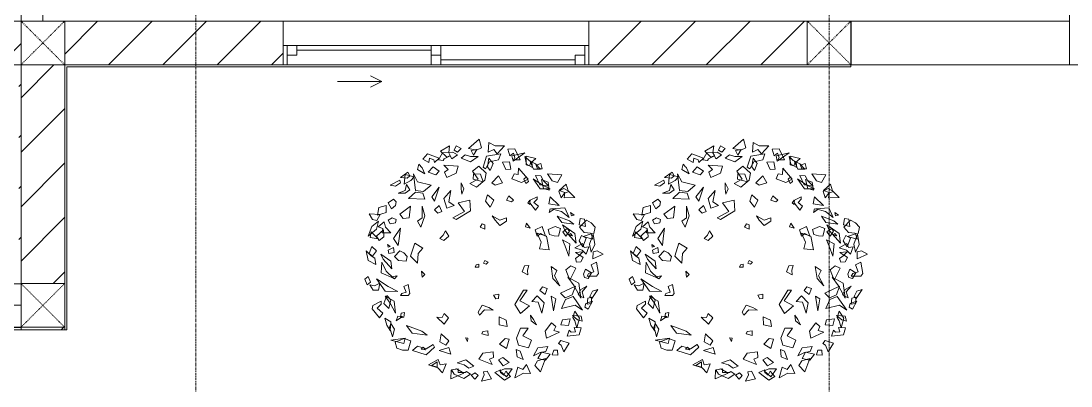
# Model space of a CAD drawing. Header units: millimetres. Extents: x 5357 to 201988, y -16345 to 109895.
# Drawn here: x 111253 to 116060, y 23068 to 24737 of the extents above; entities that cross this region are included whole.
import ezdxf

# ---------------------------------------------------------------- set-up
doc = ezdxf.new("R2010")
doc.units = ezdxf.units.MM
doc.linetypes.add('Dash', pattern=[6, 3, -3])
doc.linetypes.add('Grid Line', pattern=[22.225, 12.7, -3.175, 3.175, -3.175])
for name, color, linetype, lineweight in [('0-1', 7, 'Continuous', 5), ('A-DETL-GENF', 92, 'Continuous', 9), ('A-DETL-GENF-5', 254, 'Continuous', 9), ('A-DETL-THIN', 151, 'Continuous', 9), ('A-FLOR', 192, 'Continuous', 9), ('A-FLOR-1', 10, 'Continuous', 9), ('A-GLAZ', 151, 'Continuous', 9), ('A-WALL', 113, 'Continuous', 9), ('A-WALL-1', 9, 'Continuous', 18), ('A-WALL-2', 53, 'Continuous', 9), ('A-WALL-4', 113, 'Continuous', 18), ('A-WALL-PATT-1', 10, 'Continuous', 9), ('A-WALL-PATT-2', 53, 'Continuous', 9), ('A-WALL-PATT-3', 111, 'Continuous', 9), ('G-IMPT', 8, 'Continuous', 9), ('L-PLNT', 71, 'Continuous', 9), ('L-SITE-WALL-1', 10, 'Continuous', 9), ('S-COLS', 52, 'Continuous', 9), ('S-COLS-2', 9, 'Continuous', 18), ('S-COLS-5', 52, 'Continuous', 18), ('S-COLS-6', 52, 'Dash', 9), ('S-COLS-HDLN', 52, 'Dash', 9), ('S-GRID-1', 1, 'Grid Line', 9)]:
    doc.layers.add(name, color=color, linetype=linetype, lineweight=lineweight)
pattern_1 = [(45, (0, 0), (-124.4508, 124.4508), [])]

# ---------------------------------------------------------------- blocks, each defined once
blk = doc.blocks.new('NCV_TKTC_KET CAU_rvt-1-TKCS_MB SÂN ĐƯỜNG NỘI BỘ')
at = {"layer": 'A-FLOR-1'}
for p, q in [((115052.6, 24736.9), (115052.6, 24537.4)), ((115052.6, 24537.4), (115052.6, 24736.9)), ((115052.6, 24736.9), (115052.6, 24537.4))]:
    blk.add_line(p, q, dxfattribs=at)
at = {"layer": 'L-SITE-WALL-1'}
blk.add_line((116052.6, 24536.9), (115052.9, 24536.9), dxfattribs=at)
at = {"layer": 'S-COLS-2'}
for p, q in [((116052.6, 25836.9), (116052.6, 24537.4)), ((116052.6, 24536.9), (116100.9, 24536.9))]:
    blk.add_line(p, q, dxfattribs=at)
blk = doc.blocks.new('NCV_TKTC_TANG 1_rvt-1-TKCS_MB SÂN ĐƯỜNG NỘI BỘ')
at = {"layer": 'A-WALL-PATT-1'}
h = blk.add_hatch(dxfattribs=at)
h.set_pattern_fill('FP_1', color=256, style=0, pattern_type=2)
h.set_pattern_definition(pattern_1)
h.paths.add_polyline_path([(111270.2, 24736.9), (111352.6, 24736.9), (111352.6, 27736.9), (111252.6, 27736.9), (111252.6, 24736.9)])
at = {"layer": 'A-WALL-PATT-2'}
h = blk.add_hatch(dxfattribs=at)
h.set_pattern_fill('FP_2', color=256, style=0, pattern_type=2)
h.set_pattern_definition([(45, (0, 0), (-116.67262, 116.67262), [])])
h.paths.add_polyline_path([(111252.6, 23536.9), (111252.6, 24536.9), (111242.6, 24536.9), (111242.6, 23536.9)])
at = {"layer": 'A-WALL-1'}
for p, q in [((111252.6, 27736.9), (111252.6, 24736.9)), ((111352.6, 24736.9), (111352.6, 27736.9)), ((111252.6, 24736.9), (111352.6, 24736.9))]:
    blk.add_line(p, q, dxfattribs=at)
at = {"layer": 'A-WALL-2'}
for p, q in [((115052.9, 24736.9), (116052.6, 24736.9)), ((115052.9, 24736.9), (115052.9, 24537.4)), ((116052.6, 24536.9), (115052.9, 24536.9))]:
    blk.add_line(p, q, dxfattribs=at)
blk = doc.blocks.new('1_FAMILY RVT - W01-WxH 1400x1400xmm-V1-TKCS_MB SÂN ĐƯỜNG NỘI BỘ')
at = {"layer": 'A-GLAZ'}
for p, q in [((248.4, 172.4), (299.2, 197.8)), ((248.4, 172.4), (299.2, 147)), ((248.4, 172.4), (451.6, 172.4)), ((700, 96.2), (-700, 96.2)), ((-700, 96.2), (-636.5, 96.2)), ((-636.5, 96.2), (-22.2, 96.2)), ((-22.2, 96.2), (22.2, 96.2)), ((22.2, 96.2), (680.9, 96.2)), ((680.9, 96.2), (700, 96.2)), ((-700, 95.8), (-700, -103.8)), ((-681, 95.8), (-681, 7.3)), ((-636.5, 51.7), (-681, 51.7)), ((-636.5, 95.8), (-636.5, 51.7)), ((-636.5, 74), (-22.2, 74)), ((-22.2, 7.3), (-22.2, 95.8)), ((22.2, 51.7), (-22.2, 51.7)), ((22.2, 95.8), (22.2, 7.3)), ((636.5, 51.7), (636.5, 7.3)), ((680.9, 51.7), (636.5, 51.7)), ((680.9, 95.8), (680.9, 7.3)), ((700, -103.8), (700, 95.8)), ((-700, 7.3), (-681, 7.3)), ((-681, 7.3), (-22.2, 7.3)), ((-22.2, 7.3), (22.2, 7.3)), ((22.2, 29.5), (636.5, 29.5)), ((22.2, 7.3), (636.5, 7.3)), ((636.5, 7.3), (700, 7.3)), ((-700, -103.8), (700, -103.8))]:
    blk.add_line(p, q, dxfattribs=at)
blk = doc.blocks.new('CAY BACH TRINH - CAY BACH TRINH_dwg-V952-TKCS_MB SÂN ĐƯỜNG NỘI BỘ')
at = {"layer": 'G-IMPT'}
blk.add_line((871, 1391), (838, 1356), dxfattribs=at)
at = {"layer": 'G-IMPT', "flags": 128}
for points in [[(-357, 1653), (-250, 1541), (-201, 1603), (-123, 1566), (-133, 1703), (-220, 1653)], [(7, 1749), (-25, 1628), (43, 1591), (160, 1616)], [(335, 1653), (267, 1616), (316, 1566), (365, 1591)], [(423, 1516), (443, 1553), (433, 1653), (560, 1578), (472, 1491)], [(-715, 1368), (-728, 1408), (-805, 1472), (-663, 1508), (-663, 1385)], [(-648, 1504), (-672, 1392), (-758, 1347), (-746, 1419), (-706, 1444)], [(-477, 1437), (-459, 1512), (-646, 1555)], [(-578, 1452), (-505, 1613), (-404, 1608), (-431, 1511), (-482, 1548), (-505, 1489), (-486, 1456)], [(-83, 1327), (-48, 1351), (-99, 1506), (-301, 1542), (-270, 1454), (-140, 1428)], [(23, 1503), (131, 1428), (267, 1478), (209, 1528), (131, 1503)], [(121, 1587), (40, 1602), (86, 1521)], [(579, 1478), (745, 1541), (813, 1466), (725, 1416), (716, 1478), (657, 1453), (647, 1416)], [(-874, 1403), (-896, 1328), (-826, 1327), (-809, 1379)], [(-870, 1320), (-769, 1323), (-719, 1438), (-798, 1395)], [(-428, 1425), (-446, 1319), (-376, 1318), (-327, 1420)], [(-133, 1478), (-191, 1403), (-152, 1303), (-113, 1353)], [(14, 1366), (-94, 1266), (-74, 1166), (43, 1066), (140, 1116), (23, 1178), (101, 1291)], [(511, 1378), (306, 1366), (335, 1266), (472, 1203), (501, 1278), (452, 1316)], [(667, 1353), (579, 1291), (628, 1241), (735, 1278)], [(-1174, 1238), (-1112, 1130), (-1037, 1152), (-972, 1252)], [(-989, 1076), (-860, 1099), (-799, 1231), (-876, 1225), (-913, 1152)], [(-697, 1145), (-671, 1210), (-634, 1180), (-660, 1114)], [(-556, 1333), (-692, 1179), (-600, 1129), (-460, 1181), (-492, 1255), (-553, 1247)], [(-269, 1228), (-328, 1128), (-220, 1091), (-172, 1128)], [(-50, 1140), (92, 1178), (86, 1252), (-14, 1249)], [(696, 1091), (891, 1141), (949, 1253), (920, 1016), (803, 1003)], [(1064, 1244), (1080, 1108), (985, 1158), (937, 1212)], [(1027, 1278), (998, 1228), (1037, 1191), (1135, 1203)], [(-1364, 914), (-1208, 910), (-1218, 988), (-1136, 1017), (-1240, 1107), (-1267, 1010)], [(-766, 1181), (-866, 1042), (-1009, 1038), (-900, 1094)], [(-996, 1019), (-915, 1047), (-883, 1171), (-978, 1137)], [(267, 1128), (228, 1041), (257, 966), (267, 1041)], [(647, 866), (579, 1066), (686, 928)], [(1047, 1103), (998, 1028), (1066, 978), (1164, 978), (1066, 1016)], [(1144, 1166), (1135, 1128), (1203, 1078), (1281, 1091)], [(-1164, 910), (-1135, 1007), (-1204, 1044), (-1282, 1000), (-1216, 980)], [(-1010, 928), (-1137, 803), (-990, 828)], [(-840, 791), (-799, 735), (-718, 839), (-724, 876), (-821, 927), (-821, 894), (-775, 847)], [(-415, 941), (-483, 878), (-454, 853), (-386, 878)], [(-113, 953), (-201, 878), (-152, 778), (-84, 866)], [(413, 1016), (443, 853), (365, 803), (472, 766), (511, 903)], [(813, 978), (784, 891), (1018, 903), (920, 991)], [(-1279, 631), (-1217, 768), (-1027, 752), (-1169, 714)], [(-993, 702), (-1009, 756), (-1064, 751)], [(-717, 878), (-717, 816), (-688, 841)], [(140, 878), (131, 728), (335, 603), (384, 628), (218, 716), (306, 841)], [(579, 803), (540, 716), (599, 691), (647, 741)], [(823, 791), (784, 653), (842, 491), (891, 578), (823, 628)], [(988, 791), (1008, 628), (1096, 616), (1144, 678)], [(1261, 753), (1203, 803), (1193, 853), (1232, 891), (1310, 841)], [(1339, 702), (1463, 665), (1444, 774), (1337, 802)], [(-1424, 524), (-1440, 618), (-1501, 607), (-1513, 501)], [(-1302, 703), (-1351, 666), (-1312, 653)], [(-1109, 650), (-1174, 560), (-1345, 537), (-1285, 585)], [(-220, 591), (-289, 516), (-386, 578), (-386, 628), (-289, 591), (-181, 653)], [(1310, 591), (1252, 628), (1193, 603), (1203, 553), (1281, 541)], [(1422, 673), (1471, 586), (1531, 604), (1583, 684)], [(-1595, 553), (-1527, 591), (-1429, 491), (-1497, 416), (-1634, 403), (-1653, 491)], [(-1380, 266), (-1361, 403), (-1185, 528), (-1224, 441)], [(-1283, 435), (-1251, 475), (-1188, 428), (-1232, 366)], [(-1065, 367), (-1127, 366), (-1158, 473), (-1082, 500), (-981, 458), (-1000, 389)], [(-942, 366), (-893, 503), (-795, 453), (-825, 366), (-873, 403)], [(-721, 477), (-654, 499), (-671, 550)], [(-74, 528), (-35, 541), (-6, 491), (-74, 466)], [(1135, 478), (1232, 328), (1164, 228), (1154, 328)], [(1270, 413), (1394, 410), (1386, 473), (1452, 496), (1368, 568), (1347, 490)], [(1378, 453), (1369, 353), (1437, 303), (1476, 366)], [(1447, 578), (1476, 466), (1593, 366), (1544, 503)], [(-1597, 135), (-1570, 248), (-1626, 391), (-1648, 247)], [(-1619, 320), (-1482, 361), (-1595, 398)], [(-1478, 213), (-1422, 297), (-1459, 373), (-1523, 336)], [(-1328, 370), (-1279, 378), (-1302, 402)], [(-1274, 77), (-1290, 255), (-1183, 312), (-1221, 219)], [(-855, 181), (-881, 279), (-825, 405), (-958, 362), (-994, 169)], [(491, 441), (443, 366), (511, 303), (569, 328), (521, 378)], [(1553, 425), (1451, 325), (1568, 345)], [(-1619, 40), (-1622, 139), (-1683, 152), (-1767, 105)], [(-1363, 198), (-1471, 259), (-1494, 200), (-1562, 210), (-1523, 107), (-1467, 166)], [(813, 191), (881, 116), (891, -22), (988, 78), (930, 266)], [(1085, 125), (1140, 155), (1218, 75), (1163, 15), (1054, 5), (1038, 75)], [(1310, 166), (1300, 116), (1222, 128), (1232, 203)], [(1319, 245), (1280, 215), (1311, 205)], [(1476, 153), (1534, 78), (1583, 116), (1544, 216)], [(1624, 156), (1594, 16), (1487, -41), (1502, 50), (1551, 81)], [(-1482, 60), (-1448, -1), (-1384, -6), (-1369, 43), (-1433, 90)], [(-1478, 141), (-1429, 91), (-1371, 128)], [(-74, 16), (-123, -9), (-94, -34), (-55, -22)], [(1256, -105), (1272, 5), (1412, 105), (1381, 35)], [(-1595, -47), (-1673, -9), (-1702, -172), (-1673, -209), (-1536, -209), (-1556, -172), (-1634, -147)], [(-1515, -106), (-1486, -178), (-1501, -227), (-1553, -242), (-1599, -161)], [(-1291, -267), (-1232, -115), (-1304, -62), (-1376, -95)], [(-1145, -345), (-1046, -242), (-1021, -71), (-1105, -125), (-1069, -201)], [(-688, -191), (-610, -147), (-641, -60), (-704, -55), (-685, -122)], [(11, -79), (65, -80), (51, -44), (11, -37)], [(832, -134), (784, -184), (823, -222)], [(1398, -9), (1408, -159), (1232, -234), (1339, -134)], [(-1449, -521), (-1419, -309), (-1263, -222), (-1351, -346)], [(1477, -247), (1352, -421), (1173, -426), (1309, -356)], [(1179, -205), (1218, -245), (1264, -215)], [(1563, -293), (1595, -211), (1641, -250), (1609, -331)], [(-1604, -526), (-1578, -497), (-1615, -421), (-1690, -396)], [(-1489, -516), (-1411, -473), (-1448, -396), (-1534, -351), (-1465, -430)], [(-1224, -515), (-1157, -451), (-1369, -353), (-1324, -476)], [(-935, -470), (-860, -411), (-900, -361), (-966, -383)], [(-582, -741), (-504, -613), (-626, -407), (-681, -406), (-575, -561), (-711, -631)], [(1085, -355), (1023, -325), (999, -455), (1023, -485), (1132, -485), (1116, -455), (1054, -435)], [(1427, -309), (1447, -409), (1525, -409), (1573, -334), (1505, -346)], [(-1553, -680), (-1504, -649), (-1521, -598), (-1613, -563)], [(-1546, -521), (-1536, -609), (-1595, -596), (-1604, -509)], [(-1173, -669), (-1368, -622), (-1473, -694), (-1336, -498), (-1227, -542)], [(-1024, -493), (-1058, -702), (-1088, -530)], [(-888, -735), (-838, -578), (-745, -570), (-823, -487), (-921, -590)], [(-229, -532), (-269, -525), (-272, -467), (-200, -477)], [(1202, -735), (1225, -565), (1350, -495), (1280, -595)], [(1330, -484), (1271, -546), (1300, -671), (1369, -596)], [(1384, -736), (1435, -805), (1537, -675), (1529, -628), (1408, -565), (1408, -607), (1465, -665)], [(-1390, -946), (-1429, -809), (-1361, -709), (-1332, -796), (-1361, -846)], [(-129, -656), (-34, -622), (23, -722), (0, -767), (-69, -688), (-193, -693)], [(614, -795), (506, -893), (444, -803), (510, -740), (536, -796)], [(1124, -735), (1132, -805), (1085, -795), (1077, -725)], [(-1468, -852), (-1402, -831), (-1326, -772), (-1450, -777)], [(-1270, -915), (-1163, -901), (-1183, -834), (-1295, -817)], [(-1144, -1010), (-957, -1095), (-936, -993), (-1027, -873), (-1088, -926), (-1063, -982)], [(-811, -903), (-736, -844), (-727, -764), (-770, -826)], [(-393, -926), (-281, -901), (-277, -790), (-378, -835)], [(1193, -846), (1173, -780), (1104, -785)], [(1249, -1075), (1218, -965), (1272, -885), (1295, -955), (1272, -995)], [(1359, -809), (1271, -859), (1281, -984), (1330, -909)], [(-1251, -1066), (-1426, -1044), (-1452, -946), (-1351, -943), (-1371, -1002), (-1308, -1008), (-1282, -979)], [(-698, -1231), (-557, -1193), (-527, -1096), (-584, -953), (-693, -951), (-619, -1061), (-741, -1124)], [(-120, -1056), (-31, -1033), (-45, -997), (-117, -988)], [(550, -1034), (443, -1134), (482, -1196), (569, -1146)], [(1048, -911), (967, -1024), (753, -1052), (829, -993)], [(-1130, -1172), (-1165, -1196), (-1203, -1289), (-1280, -1164), (-1162, -1128)], [(-384, -1242), (-286, -1181), (-363, -1098), (-424, -1108)], [(176, -1143), (205, -1087), (168, -1096)], [(667, -1184), (647, -1221), (764, -1334), (959, -1271), (891, -1209), (764, -1246)], [(1103, -1266), (1025, -1267), (986, -1133), (1081, -1099), (1208, -1151), (1184, -1238)], [(1066, -1096), (1086, -1171), (1271, -1121)], [(-1117, -1335), (-1039, -1334), (-1059, -1267), (-1114, -1266)], [(-883, -1296), (-1010, -1321), (-942, -1409), (-834, -1384)], [(-771, -1348), (-831, -1232), (-975, -1212), (-947, -1284), (-866, -1298)], [(-622, -1399), (-535, -1360), (-523, -1254), (-580, -1280)], [(-180, -1469), (12, -1396), (-45, -1309), (-194, -1290), (-200, -1370), (-142, -1392)], [(411, -1324), (581, -1272), (441, -1226)], [(775, -1261), (835, -1251), (807, -1222)], [(-872, -1573), (-787, -1482), (-829, -1416), (-944, -1384)], [(-505, -1659), (-547, -1509), (-620, -1542), (-671, -1472), (-727, -1598), (-626, -1595)], [(-336, -1491), (-270, -1405), (-332, -1372), (-423, -1439)], [(323, -1445), (199, -1404), (83, -1492), (153, -1523), (221, -1476)], [(731, -1476), (595, -1400), (567, -1474), (481, -1461), (531, -1590), (600, -1516)], [(608, -1509), (686, -1484), (608, -1434)], [(-386, -1646), (-464, -1534), (-357, -1534), (-289, -1559)], [(-215, -1584), (-355, -1693), (-443, -1641), (-373, -1567), (-346, -1624), (-297, -1583), (-299, -1545)], [(-55, -1574), (-63, -1616), (-24, -1708), (-167, -1674), (-109, -1565)], [(69, -1680), (123, -1624), (62, -1590), (23, -1629)], [(228, -1671), (131, -1609), (189, -1571), (209, -1584), (306, -1584), (306, -1534), (404, -1546), (365, -1609)], [(411, -1674), (406, -1550), (330, -1534), (226, -1592)]]:
    blk.add_lwpolyline(points, close=True, dxfattribs=at)
for points in [[(398, 1469), (319, 1525), (383, 1562), (533, 1553)], [(533, 1553), (590, 1452), (520, 1446), (509, 1467), (423, 1512), (400, 1469)], [(832, 1351), (823, 1341), (784, 1253), (891, 1316), (871, 1391)]]:
    blk.add_lwpolyline(points, dxfattribs=at)
blk = doc.blocks.new('CAY BACH TRINH - CAY BACH TRINH-V953-TKCS_MB SÂN ĐƯỜNG NỘI BỘ')
at = {"extrusion": (0, 0, -1), "xscale": 0.3200000000000001, "yscale": 0.3200000000000001, "zscale": -0.3200000000000001, "rotation": 180}
blk.add_blockref('CAY BACH TRINH - CAY BACH TRINH_dwg-V952-TKCS_MB SÂN ĐƯỜNG NỘI BỘ', (0, 0), dxfattribs=at)
blk = doc.blocks.new('CAY BACH TRINH - CAY BACH TRINH_dwg-2249800-TKCS_MB SÂN ĐƯỜNG NỘI BỘ')
at = {"layer": 'G-IMPT', "flags": 128}
for points in [[(-357, 1653), (-250, 1541), (-201, 1603), (-123, 1566), (-133, 1703), (-220, 1653)], [(7, 1749), (-25, 1628), (43, 1591), (160, 1616)], [(335, 1653), (267, 1616), (316, 1566), (365, 1591)], [(423, 1516), (443, 1553), (433, 1653), (560, 1578), (472, 1491)], [(-715, 1368), (-728, 1408), (-805, 1472), (-663, 1508), (-663, 1385)], [(-648, 1504), (-672, 1392), (-758, 1347), (-746, 1419), (-706, 1444)], [(-477, 1437), (-459, 1512), (-646, 1555)], [(-578, 1452), (-505, 1613), (-404, 1608), (-431, 1511), (-482, 1548), (-505, 1489), (-486, 1456)], [(-83, 1327), (-48, 1351), (-99, 1506), (-301, 1542), (-270, 1454), (-140, 1428)], [(23, 1503), (131, 1428), (267, 1478), (209, 1528), (131, 1503)], [(121, 1587), (40, 1602), (86, 1521)], [(533, 1553), (590, 1452), (520, 1446), (509, 1467), (423, 1512), (399, 1468), (319, 1525), (383, 1562)], [(579, 1478), (745, 1541), (813, 1466), (725, 1416), (716, 1478), (657, 1453), (647, 1416)], [(-874, 1403), (-896, 1328), (-826, 1327), (-809, 1379)], [(-870, 1320), (-769, 1323), (-719, 1438), (-798, 1395)], [(-428, 1425), (-446, 1319), (-376, 1318), (-327, 1420)], [(-133, 1478), (-191, 1403), (-152, 1303), (-113, 1353)], [(14, 1366), (-94, 1266), (-74, 1166), (43, 1066), (140, 1116), (23, 1178), (101, 1291)], [(511, 1378), (306, 1366), (335, 1266), (472, 1203), (501, 1278), (452, 1316)], [(667, 1353), (579, 1291), (628, 1241), (735, 1278)], [(871, 1391), (823, 1341), (784, 1253), (891, 1316)], [(-1174, 1238), (-1112, 1130), (-1037, 1152), (-972, 1252)], [(-989, 1076), (-860, 1099), (-799, 1231), (-876, 1225), (-913, 1152)], [(-697, 1145), (-671, 1210), (-634, 1180), (-660, 1114)], [(-556, 1333), (-692, 1179), (-600, 1129), (-460, 1181), (-492, 1255), (-553, 1247)], [(-269, 1228), (-328, 1128), (-220, 1091), (-172, 1128)], [(-50, 1140), (92, 1178), (86, 1252), (-14, 1249)], [(696, 1091), (891, 1141), (949, 1253), (920, 1016), (803, 1003)], [(1064, 1244), (1080, 1108), (985, 1158), (937, 1212)], [(1027, 1278), (998, 1228), (1037, 1191), (1135, 1203)], [(-1364, 914), (-1208, 910), (-1218, 988), (-1136, 1017), (-1240, 1107), (-1267, 1010)], [(-766, 1181), (-866, 1042), (-1009, 1038), (-900, 1094)], [(-996, 1019), (-915, 1047), (-883, 1171), (-978, 1137)], [(267, 1128), (228, 1041), (257, 966), (267, 1041)], [(647, 866), (579, 1066), (686, 928)], [(1047, 1103), (998, 1028), (1066, 978), (1164, 978), (1066, 1016)], [(1144, 1166), (1135, 1128), (1203, 1078), (1281, 1091)], [(-1164, 910), (-1135, 1007), (-1204, 1044), (-1282, 1000), (-1216, 980)], [(-1010, 928), (-1137, 803), (-990, 828)], [(-840, 791), (-799, 735), (-718, 839), (-724, 876), (-821, 927), (-821, 894), (-775, 847)], [(-415, 941), (-483, 878), (-454, 853), (-386, 878)], [(-113, 953), (-201, 878), (-152, 778), (-84, 866)], [(413, 1016), (443, 853), (365, 803), (472, 766), (511, 903)], [(813, 978), (784, 891), (1018, 903), (920, 991)], [(-1279, 631), (-1217, 768), (-1027, 752), (-1169, 714)], [(-993, 702), (-1009, 756), (-1064, 751)], [(-717, 878), (-717, 816), (-688, 841)], [(140, 878), (131, 728), (335, 603), (384, 628), (218, 716), (306, 841)], [(579, 803), (540, 716), (599, 691), (647, 741)], [(823, 791), (784, 653), (842, 491), (891, 578), (823, 628)], [(988, 791), (1008, 628), (1096, 616), (1144, 678)], [(1261, 753), (1203, 803), (1193, 853), (1232, 891), (1310, 841)], [(1339, 702), (1463, 665), (1444, 774), (1337, 802)], [(-1424, 524), (-1440, 618), (-1501, 607), (-1513, 501)], [(-1302, 703), (-1351, 666), (-1312, 653)], [(-1109, 650), (-1174, 560), (-1345, 537), (-1285, 585)], [(-220, 591), (-289, 516), (-386, 578), (-386, 628), (-289, 591), (-181, 653)], [(1310, 591), (1252, 628), (1193, 603), (1203, 553), (1281, 541)], [(1422, 673), (1471, 586), (1531, 604), (1583, 684)], [(-1595, 553), (-1527, 591), (-1429, 491), (-1497, 416), (-1634, 403), (-1653, 491)], [(-1380, 266), (-1361, 403), (-1185, 528), (-1224, 441)], [(-1283, 435), (-1251, 475), (-1188, 428), (-1232, 366)], [(-1065, 367), (-1127, 366), (-1158, 473), (-1082, 500), (-981, 458), (-1000, 389)], [(-942, 366), (-893, 503), (-795, 453), (-825, 366), (-873, 403)], [(-721, 477), (-654, 499), (-671, 550)], [(-74, 528), (-35, 541), (-6, 491), (-74, 466)], [(1135, 478), (1232, 328), (1164, 228), (1154, 328)], [(1270, 413), (1394, 410), (1386, 473), (1452, 496), (1368, 568), (1347, 490)], [(1378, 453), (1369, 353), (1437, 303), (1476, 366)], [(1447, 578), (1476, 466), (1593, 366), (1544, 503)], [(-1597, 135), (-1570, 248), (-1626, 391), (-1648, 247)], [(-1619, 320), (-1482, 361), (-1595, 398)], [(-1478, 213), (-1422, 297), (-1459, 373), (-1523, 336)], [(-1328, 370), (-1279, 378), (-1302, 402)], [(-1274, 77), (-1290, 255), (-1183, 312), (-1221, 219)], [(-855, 181), (-881, 279), (-825, 405), (-958, 362), (-994, 169)], [(491, 441), (443, 366), (511, 303), (569, 328), (521, 378)], [(1553, 425), (1451, 325), (1568, 345)], [(-1619, 40), (-1622, 139), (-1683, 152), (-1767, 105)], [(-1363, 198), (-1471, 259), (-1494, 200), (-1562, 210), (-1523, 107), (-1467, 166)], [(813, 191), (881, 116), (891, -22), (988, 78), (930, 266)], [(1085, 125), (1140, 155), (1218, 75), (1163, 15), (1054, 5), (1038, 75)], [(1310, 166), (1300, 116), (1222, 128), (1232, 203)], [(1319, 245), (1280, 215), (1311, 205)], [(1476, 153), (1534, 78), (1583, 116), (1544, 216)], [(1624, 156), (1594, 16), (1487, -41), (1502, 50), (1551, 81)], [(-1482, 60), (-1448, -1), (-1384, -6), (-1369, 43), (-1433, 90)], [(-1478, 141), (-1429, 91), (-1371, 128)], [(-74, 16), (-123, -9), (-94, -34), (-55, -22)], [(1256, -105), (1272, 5), (1412, 105), (1381, 35)], [(-1595, -47), (-1673, -9), (-1702, -172), (-1673, -209), (-1536, -209), (-1556, -172), (-1634, -147)], [(-1515, -106), (-1486, -178), (-1501, -227), (-1553, -242), (-1599, -161)], [(-1291, -267), (-1232, -115), (-1304, -62), (-1376, -95)], [(-1145, -345), (-1046, -242), (-1021, -71), (-1105, -125), (-1069, -201)], [(-688, -191), (-610, -147), (-641, -60), (-704, -55), (-685, -122)], [(11, -79), (65, -80), (51, -44), (11, -37)], [(832, -134), (784, -184), (823, -222)], [(1398, -9), (1408, -159), (1232, -234), (1339, -134)], [(-1449, -521), (-1419, -309), (-1263, -222), (-1351, -346)], [(1477, -247), (1352, -421), (1173, -426), (1309, -356)], [(1179, -205), (1218, -245), (1264, -215)], [(1563, -293), (1595, -211), (1641, -250), (1609, -331)], [(-1604, -526), (-1578, -497), (-1615, -421), (-1690, -396)], [(-1489, -516), (-1411, -473), (-1448, -396), (-1534, -351), (-1465, -430)], [(-1224, -515), (-1157, -451), (-1369, -353), (-1324, -476)], [(-935, -470), (-860, -411), (-900, -361), (-966, -383)], [(-582, -741), (-504, -613), (-626, -407), (-681, -406), (-575, -561), (-711, -631)], [(1085, -355), (1023, -325), (999, -455), (1023, -485), (1132, -485), (1116, -455), (1054, -435)], [(1427, -309), (1447, -409), (1525, -409), (1573, -334), (1505, -346)], [(-1553, -680), (-1504, -649), (-1521, -598), (-1613, -563)], [(-1546, -521), (-1536, -609), (-1595, -596), (-1604, -509)], [(-1173, -669), (-1368, -622), (-1473, -694), (-1336, -498), (-1227, -542)], [(-1024, -493), (-1058, -702), (-1088, -530)], [(-888, -735), (-838, -578), (-745, -570), (-823, -487), (-921, -590)], [(-229, -532), (-269, -525), (-272, -467), (-200, -477)], [(1202, -735), (1225, -565), (1350, -495), (1280, -595)], [(1330, -484), (1271, -546), (1300, -671), (1369, -596)], [(1384, -736), (1435, -805), (1537, -675), (1529, -628), (1408, -565), (1408, -607), (1465, -665)], [(-1390, -946), (-1429, -809), (-1361, -709), (-1332, -796), (-1361, -846)], [(-129, -656), (-34, -622), (23, -722), (0, -767), (-69, -688), (-193, -693)], [(614, -795), (506, -893), (444, -803), (510, -740), (536, -796)], [(1124, -735), (1132, -805), (1085, -795), (1077, -725)], [(-1468, -852), (-1402, -831), (-1326, -772), (-1450, -777)], [(-1270, -915), (-1163, -901), (-1183, -834), (-1295, -817)], [(-1144, -1010), (-957, -1095), (-936, -993), (-1027, -873), (-1088, -926), (-1063, -982)], [(-811, -903), (-736, -844), (-727, -764), (-770, -826)], [(-393, -926), (-281, -901), (-277, -790), (-378, -835)], [(1193, -846), (1173, -780), (1104, -785)], [(1249, -1075), (1218, -965), (1272, -885), (1295, -955), (1272, -995)], [(1359, -809), (1271, -859), (1281, -984), (1330, -909)], [(-1251, -1066), (-1426, -1044), (-1452, -946), (-1351, -943), (-1371, -1002), (-1308, -1008), (-1282, -979)], [(-698, -1231), (-557, -1193), (-527, -1096), (-584, -953), (-693, -951), (-619, -1061), (-741, -1124)], [(-120, -1056), (-31, -1033), (-45, -997), (-117, -988)], [(550, -1034), (443, -1134), (482, -1196), (569, -1146)], [(1048, -911), (967, -1024), (753, -1052), (829, -993)], [(-1130, -1172), (-1165, -1196), (-1203, -1289), (-1280, -1164), (-1162, -1128)], [(-384, -1242), (-286, -1181), (-363, -1098), (-424, -1108)], [(176, -1143), (205, -1087), (168, -1096)], [(667, -1184), (647, -1221), (764, -1334), (959, -1271), (891, -1209), (764, -1246)], [(1103, -1266), (1025, -1267), (986, -1133), (1081, -1099), (1208, -1151), (1184, -1238)], [(1066, -1096), (1086, -1171), (1271, -1121)], [(-1117, -1335), (-1039, -1334), (-1059, -1267), (-1114, -1266)], [(-883, -1296), (-1010, -1321), (-942, -1409), (-834, -1384)], [(-771, -1348), (-831, -1232), (-975, -1212), (-947, -1284), (-866, -1298)], [(-622, -1399), (-535, -1360), (-523, -1254), (-580, -1280)], [(-180, -1469), (12, -1396), (-45, -1309), (-194, -1290), (-200, -1370), (-142, -1392)], [(411, -1324), (581, -1272), (441, -1226)], [(775, -1261), (835, -1251), (807, -1222)], [(-872, -1573), (-787, -1482), (-829, -1416), (-944, -1384)], [(-505, -1659), (-547, -1509), (-620, -1542), (-671, -1472), (-727, -1598), (-626, -1595)], [(-336, -1491), (-270, -1405), (-332, -1372), (-423, -1439)], [(323, -1445), (199, -1404), (83, -1492), (153, -1523), (221, -1476)], [(731, -1476), (595, -1400), (567, -1474), (481, -1461), (531, -1590), (600, -1516)], [(608, -1509), (686, -1484), (608, -1434)], [(-386, -1646), (-464, -1534), (-357, -1534), (-289, -1559)], [(-215, -1584), (-355, -1693), (-443, -1641), (-373, -1567), (-346, -1624), (-297, -1583), (-299, -1545)], [(-55, -1574), (-63, -1616), (-24, -1708), (-167, -1674), (-109, -1565)], [(69, -1680), (123, -1624), (62, -1590), (23, -1629)], [(228, -1671), (131, -1609), (189, -1571), (209, -1584), (306, -1584), (306, -1534), (404, -1546), (365, -1609)], [(411, -1674), (406, -1550), (330, -1534), (226, -1592)]]:
    blk.add_lwpolyline(points, close=True, dxfattribs=at)
blk = doc.blocks.new('CAY BACH TRINH - CAY BACH TRINH-2271498-TKCS_MB SÂN ĐƯỜNG NỘI BỘ')
at = {"extrusion": (0, 0, -1), "xscale": 0.3200000000000001, "yscale": 0.3200000000000001, "zscale": -0.3200000000000001, "rotation": 180}
blk.add_blockref('CAY BACH TRINH - CAY BACH TRINH_dwg-2249800-TKCS_MB SÂN ĐƯỜNG NỘI BỘ', (0, 0), dxfattribs=at)
blk = doc.blocks.new('G1_SOF - BO TRU - 200x200-V992-TKCS_MB SÂN ĐƯỜNG NỘI BỘ')
at = {"layer": 'S-COLS-HDLN'}
for p, q in [((-100, 100), (99.6, -99.6)), ((100, 100), (-99.6, -99.6))]:
    blk.add_line(p, q, dxfattribs=at)

msp = doc.modelspace()

# ---------------------------------------------------------------- hatches: boundary and pattern name
at = {"layer": 'A-DETL-GENF'}
h = msp.add_hatch(dxfattribs=at)
h.set_pattern_fill('FP_9', color=256, style=0, pattern_type=2)
h.set_pattern_definition([(90, (0, 0), (-395.131, 395.131), [104.775, -685.488]), (45, (0, 0), (-395.1313, 395.1313), [104.775, -454.025]), (135, (0, 0), (-395.1313, -395.1313), [104.775, -454.025])])
h.paths.add_polyline_path([(35003.5, 8088.2), (35003.5, 8188.2), (34703.5, 8188.2), (34703.5, 8088.2)])
h.paths.add_polyline_path([(134601.5, 8088.2), (134601.5, 8188.2), (134501.6, 8188.2), (134501.6, 8088.2)])
h.paths.add_polyline_path([(117301.6, 8088.2), (117601.6, 8088.2), (117601.6, 8188.2), (117301.6, 8188.2)])
h.paths.add_polyline_path([(121901.6, 8088.2), (121901.6, 8188.2), (121601.6, 8188.2), (121601.6, 8088.2)])
h.paths.add_polyline_path([(130201.6, 8088.2), (130501.6, 8088.2), (130501.6, 8188.2), (130201.6, 8188.2)])
h.paths.add_polyline_path([(43603.5, 8088.2), (43603.5, 8188.2), (43303.5, 8188.2), (43303.5, 8088.2)])
h.paths.add_polyline_path([(126201.6, 8088.2), (126201.6, 8188.2), (125901.6, 8188.2), (125901.6, 8088.2)])
h.paths.add_polyline_path([(39303.5, 8088.2), (39303.5, 8188.2), (39003.5, 8188.2), (39003.5, 8088.2)])
h.paths.add_polyline_path([(26303.5, 8088.2), (26403.5, 8088.2), (26403.5, 8188.2), (26303.5, 8188.2)])
h.paths.add_polyline_path([(30703.5, 8088.2), (30703.5, 8188.2), (30403.5, 8188.2), (30403.5, 8088.2)])
h.paths.add_polyline_path([(134601.5, 11956.3), (134601.5, 12256.3), (134501.6, 12256.3), (134501.6, 11956.3), (134585.7, 11956.3)])
h.paths.add_polyline_path([(134501.6, 16056.3), (134601.5, 16056.3), (134601.5, 16356.3), (134501.6, 16356.3)])
h.paths.add_polyline_path([(134601.5, 20156.3), (134601.5, 20456.3), (134501.6, 20456.3), (134501.6, 20156.3)])
h.paths.add_polyline_path([(57852.6, 23336.9), (57852.6, 23337.4), (57655.4, 23336.9)])
h.paths.add_polyline_path([(111452.6, 23336.9), (111450.6, 23337.4), (111452.6, 23336.9)])
h.paths.add_polyline_path([(99788.7, 23336.9), (99777.6, 23337.4), (99777.6, 23336.9), (99780.4, 23336.9)])
h.paths.add_polyline_path([(103252.6, 23336.9), (103250.6, 23337.4), (103251, 23336.9)])
h.paths.add_polyline_path([(86477.6, 23336.9), (86477.6, 23337.4), (86456.3, 23336.9)])
h.paths.add_polyline_path([(49652.6, 23336.9), (49652.6, 23337.4), (49454.2, 23336.9)])
h.paths.add_polyline_path([(134501.6, 24256.3), (134601.5, 24256.3), (134601.5, 24556.3), (134501.6, 24556.3)])
h.paths.add_polyline_path([(26303.5, 24256.3), (26403.5, 24256.3), (26403.5, 24556.3), (26303.5, 24556.3)])
h.paths.add_polyline_path([(44827.6, 24536.9), (44827.6, 24537.4), (44804.2, 24536.9)])
h.paths.add_polyline_path([(77102.6, 24536.9), (77102.6, 24537.4), (77101.7, 24536.9)])
h.paths.add_polyline_path([(134601.5, 28356.3), (134601.5, 28656.3), (134501.6, 28656.3), (134501.6, 28356.3)])
h.paths.add_polyline_path([(134585.7, 32456.3), (134601.5, 32456.3), (134601.5, 32756.3), (134501.6, 32756.3), (134501.6, 32456.3)])
h.paths.add_polyline_path([(134501.6, 36556.3), (134601.5, 36556.3), (134601.5, 36856.3), (134501.6, 36856.3)])
h.paths.add_polyline_path([(134593.4, 40586.3), (134601.5, 40586.3), (134601.5, 40886.3), (134501.6, 40886.3), (134501.6, 40586.3), (134589.3, 40586.3)])
h.paths.add_polyline_path([(106252.6, 53311.9), (106252.6, 53311.9), (106252.6, 53312)])
h.paths.add_polyline_path([(53452.6, 60235.3), (53452.7, 60235.3), (53452.6, 60435.3)])
h.paths.add_polyline_path([(107452.5, 60235.3), (107452.6, 60235.3), (107452.4, 60235.3)])
h.paths.add_polyline_path([(106252.6, 64058.6), (106252.6, 64058.6), (106252.6, 64158.6)])
h.paths.add_polyline_path([(105952.5, 69761.9), (105952.6, 69761.9), (105952.4, 69761.9)])
h.paths.add_polyline_path([(38152.6, 78836.9), (38152.6, 78836.9), (38152.6, 79036.9)])
h.paths.add_polyline_path([(97752.6, 84118.2), (98052.6, 84118.2), (98052.6, 84218.2), (97752.6, 84218.2)])
h.paths.add_polyline_path([(63052.6, 84118.2), (63052.6, 84218.2), (62752.6, 84218.2), (62752.6, 84118.2)])
h.paths.add_polyline_path([(102252.6, 84118.2), (102252.6, 84218.2), (101952.6, 84218.2), (101952.6, 84118.2), (102191.9, 84118.2)])
h.paths.add_polyline_path([(58952.6, 84118.2), (58952.6, 84218.2), (58652.6, 84218.2), (58652.6, 84118.2)])
h.paths.add_polyline_path([(85352.6, 84118.2), (85452.6, 84118.2), (85452.6, 84218.2), (85252.6, 84218.2), (85253.7, 84118.2), (85344.1, 84118.2)])
h.paths.add_polyline_path([(110652.6, 84118.2), (110652.6, 84218.2), (110352.6, 84218.2), (110352.6, 84118.2)])
h.paths.add_polyline_path([(50252.6, 84118.2), (50552.6, 84118.2), (50552.6, 84218.2), (50252.6, 84218.2)])
h.paths.add_polyline_path([(106452.6, 84118.2), (106452.6, 84218.2), (106152.6, 84218.2), (106152.6, 84118.2)])
h.paths.add_polyline_path([(54452.6, 84118.2), (54752.6, 84118.2), (54752.6, 84218.2), (54452.6, 84218.2)])
h.paths.add_polyline_path([(89352.6, 84118.2), (89652.6, 84118.2), (89652.6, 84218.2), (89352.6, 84218.2)])
h.paths.add_polyline_path([(114852.6, 84118.2), (114852.6, 84218.2), (114552.6, 84218.2), (114552.6, 84118.2)])
h.paths.add_polyline_path([(46052.6, 84118.2), (46352.6, 84118.2), (46352.6, 84218.2), (46052.6, 84218.2)])
h.paths.add_polyline_path([(93552.6, 84118.2), (93852.6, 84118.2), (93852.6, 84218.2), (93552.6, 84218.2)])
h.paths.add_polyline_path([(41852.6, 84118.2), (42152.6, 84118.2), (42152.6, 84218.2), (41852.6, 84218.2)])
h.paths.add_polyline_path([(118752.6, 84118.2), (119052.6, 84118.2), (119052.6, 84218.2), (118752.6, 84218.2)])
h.paths.add_polyline_path([(37952.6, 84118.2), (37952.6, 84218.2), (37652.6, 84218.2), (37652.6, 84118.2), (37809, 84118.2)])
h.paths.add_polyline_path([(123252.6, 84118.2), (123252.6, 84218.2), (122952.6, 84218.2), (122952.6, 84118.2), (122990.9, 84118.2)])
at = {"layer": 'A-DETL-GENF-5'}
h = msp.add_hatch(color=256, dxfattribs=at)
h.paths.add_polyline_path([(35003.5, 8088.2), (35003.5, 8188.2), (34703.5, 8188.2), (34703.5, 8088.2)])
h.paths.add_polyline_path([(134601.5, 8088.2), (134601.5, 8188.2), (134501.6, 8188.2), (134501.6, 8088.2)])
h.paths.add_polyline_path([(117301.6, 8088.2), (117601.6, 8088.2), (117601.6, 8188.2), (117301.6, 8188.2)])
h.paths.add_polyline_path([(121901.6, 8088.2), (121901.6, 8188.2), (121601.6, 8188.2), (121601.6, 8088.2)])
h.paths.add_polyline_path([(130201.6, 8088.2), (130501.6, 8088.2), (130501.6, 8188.2), (130201.6, 8188.2)])
h.paths.add_polyline_path([(43603.5, 8088.2), (43603.5, 8188.2), (43303.5, 8188.2), (43303.5, 8088.2)])
h.paths.add_polyline_path([(126201.6, 8088.2), (126201.6, 8188.2), (125901.6, 8188.2), (125901.6, 8088.2)])
h.paths.add_polyline_path([(39303.5, 8088.2), (39303.5, 8188.2), (39003.5, 8188.2), (39003.5, 8088.2)])
h.paths.add_polyline_path([(26303.5, 8088.2), (26403.5, 8088.2), (26403.5, 8188.2), (26303.5, 8188.2)])
h.paths.add_polyline_path([(30703.5, 8088.2), (30703.5, 8188.2), (30403.5, 8188.2), (30403.5, 8088.2)])
h.paths.add_polyline_path([(134601.5, 11956.3), (134601.5, 12256.3), (134501.6, 12256.3), (134501.6, 11956.3), (134585.7, 11956.3)])
h.paths.add_polyline_path([(134501.6, 16056.3), (134601.5, 16056.3), (134601.5, 16356.3), (134501.6, 16356.3)])
h.paths.add_polyline_path([(134601.5, 20156.3), (134601.5, 20456.3), (134501.6, 20456.3), (134501.6, 20156.3)])
h.paths.add_polyline_path([(57852.6, 23336.9), (57852.6, 23337.4), (57655.4, 23336.9)])
h.paths.add_polyline_path([(111452.6, 23336.9), (111450.6, 23337.4), (111452.6, 23336.9)])
h.paths.add_polyline_path([(99788.7, 23336.9), (99777.6, 23337.4), (99777.6, 23336.9), (99780.4, 23336.9)])
h.paths.add_polyline_path([(103252.6, 23336.9), (103250.6, 23337.4), (103251, 23336.9)])
h.paths.add_polyline_path([(86477.6, 23336.9), (86477.6, 23337.4), (86456.3, 23336.9)])
h.paths.add_polyline_path([(49652.6, 23336.9), (49652.6, 23337.4), (49454.2, 23336.9)])
h.paths.add_polyline_path([(134501.6, 24256.3), (134601.5, 24256.3), (134601.5, 24556.3), (134501.6, 24556.3)])
h.paths.add_polyline_path([(26303.5, 24256.3), (26403.5, 24256.3), (26403.5, 24556.3), (26303.5, 24556.3)])
h.paths.add_polyline_path([(44827.6, 24536.9), (44827.6, 24537.4), (44804.2, 24536.9)])
h.paths.add_polyline_path([(77102.6, 24536.9), (77102.6, 24537.4), (77101.7, 24536.9)])
h.paths.add_polyline_path([(134601.5, 28356.3), (134601.5, 28656.3), (134501.6, 28656.3), (134501.6, 28356.3)])
h.paths.add_polyline_path([(134585.7, 32456.3), (134601.5, 32456.3), (134601.5, 32756.3), (134501.6, 32756.3), (134501.6, 32456.3)])
h.paths.add_polyline_path([(134501.6, 36556.3), (134601.5, 36556.3), (134601.5, 36856.3), (134501.6, 36856.3)])
h.paths.add_polyline_path([(134593.4, 40586.3), (134601.5, 40586.3), (134601.5, 40886.3), (134501.6, 40886.3), (134501.6, 40586.3), (134589.3, 40586.3)])
h.paths.add_polyline_path([(106252.6, 53311.9), (106252.6, 53311.9), (106252.6, 53312)])
h.paths.add_polyline_path([(53452.6, 60235.3), (53452.7, 60235.3), (53452.6, 60435.3)])
h.paths.add_polyline_path([(107452.5, 60235.3), (107452.6, 60235.3), (107452.4, 60235.3)])
h.paths.add_polyline_path([(106252.6, 64058.6), (106252.6, 64058.6), (106252.6, 64158.6)])
h.paths.add_polyline_path([(105952.5, 69761.9), (105952.6, 69761.9), (105952.4, 69761.9)])
h.paths.add_polyline_path([(38152.6, 78836.9), (38152.6, 78836.9), (38152.6, 79036.9)])
h.paths.add_polyline_path([(97752.6, 84118.2), (98052.6, 84118.2), (98052.6, 84218.2), (97752.6, 84218.2)])
h.paths.add_polyline_path([(63052.6, 84118.2), (63052.6, 84218.2), (62752.6, 84218.2), (62752.6, 84118.2)])
h.paths.add_polyline_path([(102252.6, 84118.2), (102252.6, 84218.2), (101952.6, 84218.2), (101952.6, 84118.2), (102191.9, 84118.2)])
h.paths.add_polyline_path([(58952.6, 84118.2), (58952.6, 84218.2), (58652.6, 84218.2), (58652.6, 84118.2)])
h.paths.add_polyline_path([(85352.6, 84118.2), (85452.6, 84118.2), (85452.6, 84218.2), (85252.6, 84218.2), (85253.7, 84118.2), (85344.1, 84118.2)])
h.paths.add_polyline_path([(110652.6, 84118.2), (110652.6, 84218.2), (110352.6, 84218.2), (110352.6, 84118.2)])
h.paths.add_polyline_path([(50252.6, 84118.2), (50552.6, 84118.2), (50552.6, 84218.2), (50252.6, 84218.2)])
h.paths.add_polyline_path([(106452.6, 84118.2), (106452.6, 84218.2), (106152.6, 84218.2), (106152.6, 84118.2)])
h.paths.add_polyline_path([(54452.6, 84118.2), (54752.6, 84118.2), (54752.6, 84218.2), (54452.6, 84218.2)])
h.paths.add_polyline_path([(89352.6, 84118.2), (89652.6, 84118.2), (89652.6, 84218.2), (89352.6, 84218.2)])
h.paths.add_polyline_path([(114852.6, 84118.2), (114852.6, 84218.2), (114552.6, 84218.2), (114552.6, 84118.2)])
h.paths.add_polyline_path([(46052.6, 84118.2), (46352.6, 84118.2), (46352.6, 84218.2), (46052.6, 84218.2)])
h.paths.add_polyline_path([(93552.6, 84118.2), (93852.6, 84118.2), (93852.6, 84218.2), (93552.6, 84218.2)])
h.paths.add_polyline_path([(41852.6, 84118.2), (42152.6, 84118.2), (42152.6, 84218.2), (41852.6, 84218.2)])
h.paths.add_polyline_path([(118752.6, 84118.2), (119052.6, 84118.2), (119052.6, 84218.2), (118752.6, 84218.2)])
h.paths.add_polyline_path([(37952.6, 84118.2), (37952.6, 84218.2), (37652.6, 84218.2), (37652.6, 84118.2), (37809, 84118.2)])
h.paths.add_polyline_path([(123252.6, 84118.2), (123252.6, 84218.2), (122952.6, 84218.2), (122952.6, 84118.2), (122990.9, 84118.2)])
at = {"layer": 'A-WALL-PATT-3'}
h = msp.add_hatch(dxfattribs=at)
h.set_pattern_fill('FP_1', color=256, style=0, pattern_type=2)
h.set_pattern_definition(pattern_1)
h.paths.add_polyline_path([(111077.6, 24536.9), (111252.6, 24537.4), (111252.6, 24736.9), (111077.6, 24736.9), (111077.6, 24537.4)])
h.paths.add_polyline_path([(108577.6, 24536.9), (108577.6, 24736.9), (108352.6, 24736.9), (108352.6, 24536.9)])
h = msp.add_hatch(dxfattribs=at)
h.set_pattern_fill('FP_1', color=256, style=0, pattern_type=2)
h.set_pattern_definition(pattern_1)
h.paths.add_polyline_path([(114652.6, 24536.9), (114852.6, 24537.4), (114852.6, 24736.9), (113852.6, 24736.9), (113852.6, 24536.9), (114352.6, 24536.9)])
h.paths.add_polyline_path([(111875.4, 24536.9), (112452.6, 24537.4), (112452.6, 24736.9), (111452.6, 24736.9), (111452.6, 24536.9)])
h = msp.add_hatch(dxfattribs=at)
h.set_pattern_fill('FP_1', color=256, style=0, pattern_type=2)
h.set_pattern_definition(pattern_1)
h.paths.add_polyline_path([(111413.9, 23325.3), (111452.6, 23325.3), (111451, 23336.9), (111252.6, 23335.3), (111252.6, 23325.3)])
h.paths.add_polyline_path([(111452.6, 23536.9), (111451.3, 24536.9), (111252.6, 24536.9), (111252.6, 23536.9), (111452.6, 23536.9)])

# ---------------------------------------------------------------- linework, layer by layer
at = {"layer": 'A-DETL-THIN'}
for p, q in [((116102.6, 24537.4), (111452.6, 24537.4)), ((111452.6, 24537.4), (111452.6, 23337.4)), ((111452.6, 23337.4), (111452.6, 24537.4)), ((111452.6, 24537.4), (116102.6, 24537.4)), ((111452.6, 23337.4), (107977.6, 23337.4)), ((107977.6, 23337.4), (111452.6, 23337.4))]:
    msp.add_line(p, q, dxfattribs=at)
at = {"layer": 'A-FLOR'}
msp.add_line((115052.9, 24536.9), (116092.6, 24536.9), dxfattribs=at)
at = {"layer": 'A-WALL'}
for p, q in [((111252.6, 24537.4), (111252.6, 24736.9)), ((111452.6, 24736.9), (111452.6, 24537.4)), ((114852.6, 24537.4), (114852.6, 24736.9)), ((111451.3, 24536.9), (111252.6, 24536.9)), ((111452.6, 24536.9), (112452.6, 24536.9)), ((113852.6, 24536.9), (114852.6, 24536.9)), ((108552.1, 23535.3), (111252.6, 23535.3)), ((111252.6, 23536.9), (111452.6, 23536.9)), ((108177.6, 23437.4), (111252.6, 23437.4)), ((111252.6, 23337.4), (108177.6, 23337.4)), ((108177.6, 23335.3), (111252.6, 23335.3)), ((111252.6, 23325.3), (108177.6, 23325.3)), ((111452.6, 23336.9), (111252.6, 23336.9)), ((111452.6, 23325.3), (111452.6, 23335.3))]:
    msp.add_line(p, q, dxfattribs=at)
at = {"layer": 'A-WALL-4'}
for p, q in [((111252.6, 24736.9), (111077.6, 24736.9)), ((112452.6, 24736.9), (111452.6, 24736.9)), ((114852.6, 24736.9), (113852.6, 24736.9)), ((111077.6, 24536.9), (111252.6, 24536.9)), ((111252.6, 24536.9), (111252.6, 23536.9)), ((111452.6, 23536.9), (111452.6, 24536.9)), ((111452.6, 24536.9), (111452.6, 23337.4)), ((111462.6, 24526.9), (115052.6, 24526.9)), ((111462.6, 23335.3), (111462.6, 24526.9)), ((115052.6, 24536.9), (114852.6, 24536.9)), ((115052.6, 24526.9), (115052.6, 24536.9)), ((111252.6, 23336.9), (111252.6, 23325.3)), ((111252.6, 23325.3), (111462.6, 23325.3)), ((111452.6, 23335.3), (111452.6, 23336.9)), ((111462.6, 23325.3), (111462.6, 23335.3))]:
    msp.add_line(p, q, dxfattribs=at)
at = {"layer": 'S-COLS'}
for p, q in [((111252.6, 24736.9), (111252.6, 24537.4)), ((111452.6, 24537.4), (111452.6, 24736.9)), ((114852.6, 24736.9), (114852.6, 24537.4)), ((111252.6, 24536.9), (111451.3, 24536.9)), ((111452.6, 23536.9), (111252.6, 23536.9)), ((111252.6, 23336.9), (111452.6, 23336.9))]:
    msp.add_line(p, q, dxfattribs=at)
at = {"layer": 'S-COLS-5'}
for p, q in [((111452.6, 24736.9), (111252.6, 24736.9)), ((115052.6, 24736.9), (114852.6, 24736.9)), ((115052.6, 24537.4), (115052.6, 24736.9)), ((114852.6, 24536.9), (115052.6, 24536.9)), ((111252.6, 23536.9), (111252.6, 23337.4)), ((111452.6, 23337.4), (111452.6, 23536.9))]:
    msp.add_line(p, q, dxfattribs=at)
at = {"layer": 'S-GRID-1'}
for p, q in [((112052.6, 20960.6), (112052.6, 80482.7)), ((114952.6, 20960.6), (114952.6, 80482.7)), ((131551.8, 24536.9), (29351.8, 24536.9))]:
    msp.add_line(p, q, dxfattribs=at)

# ---------------------------------------------------------------- block references
at = {"layer": '0-1'}
for name in ['NCV_TKTC_KET CAU_rvt-1-TKCS_MB SÂN ĐƯỜNG NỘI BỘ', 'NCV_TKTC_TANG 1_rvt-1-TKCS_MB SÂN ĐƯỜNG NỘI BỘ']:
    msp.add_blockref(name, (0, 0), dxfattribs=at)
at = {"layer": 'A-GLAZ', "rotation": 180}
msp.add_blockref('1_FAMILY RVT - W01-WxH 1400x1400xmm-V1-TKCS_MB SÂN ĐƯỜNG NỘI BỘ', (113152.6, 24633.1), dxfattribs=at)
at = {"layer": 'L-PLNT', "rotation": 180}
for name, p in [('CAY BACH TRINH - CAY BACH TRINH-2271498-TKCS_MB SÂN ĐƯỜNG NỘI BỘ', (113352.6, 23636.9)), ('CAY BACH TRINH - CAY BACH TRINH-V953-TKCS_MB SÂN ĐƯỜNG NỘI BỘ', (114562.6, 23636.9))]:
    msp.add_blockref(name, p, dxfattribs=at)
at = {"layer": 'S-COLS-6'}
for p in [(111352.6, 24636.9), (114952.6, 24636.9), (111352.6, 23436.9)]:
    msp.add_blockref('G1_SOF - BO TRU - 200x200-V992-TKCS_MB SÂN ĐƯỜNG NỘI BỘ', p, dxfattribs=at)

doc.saveas('drawing.dxf')
